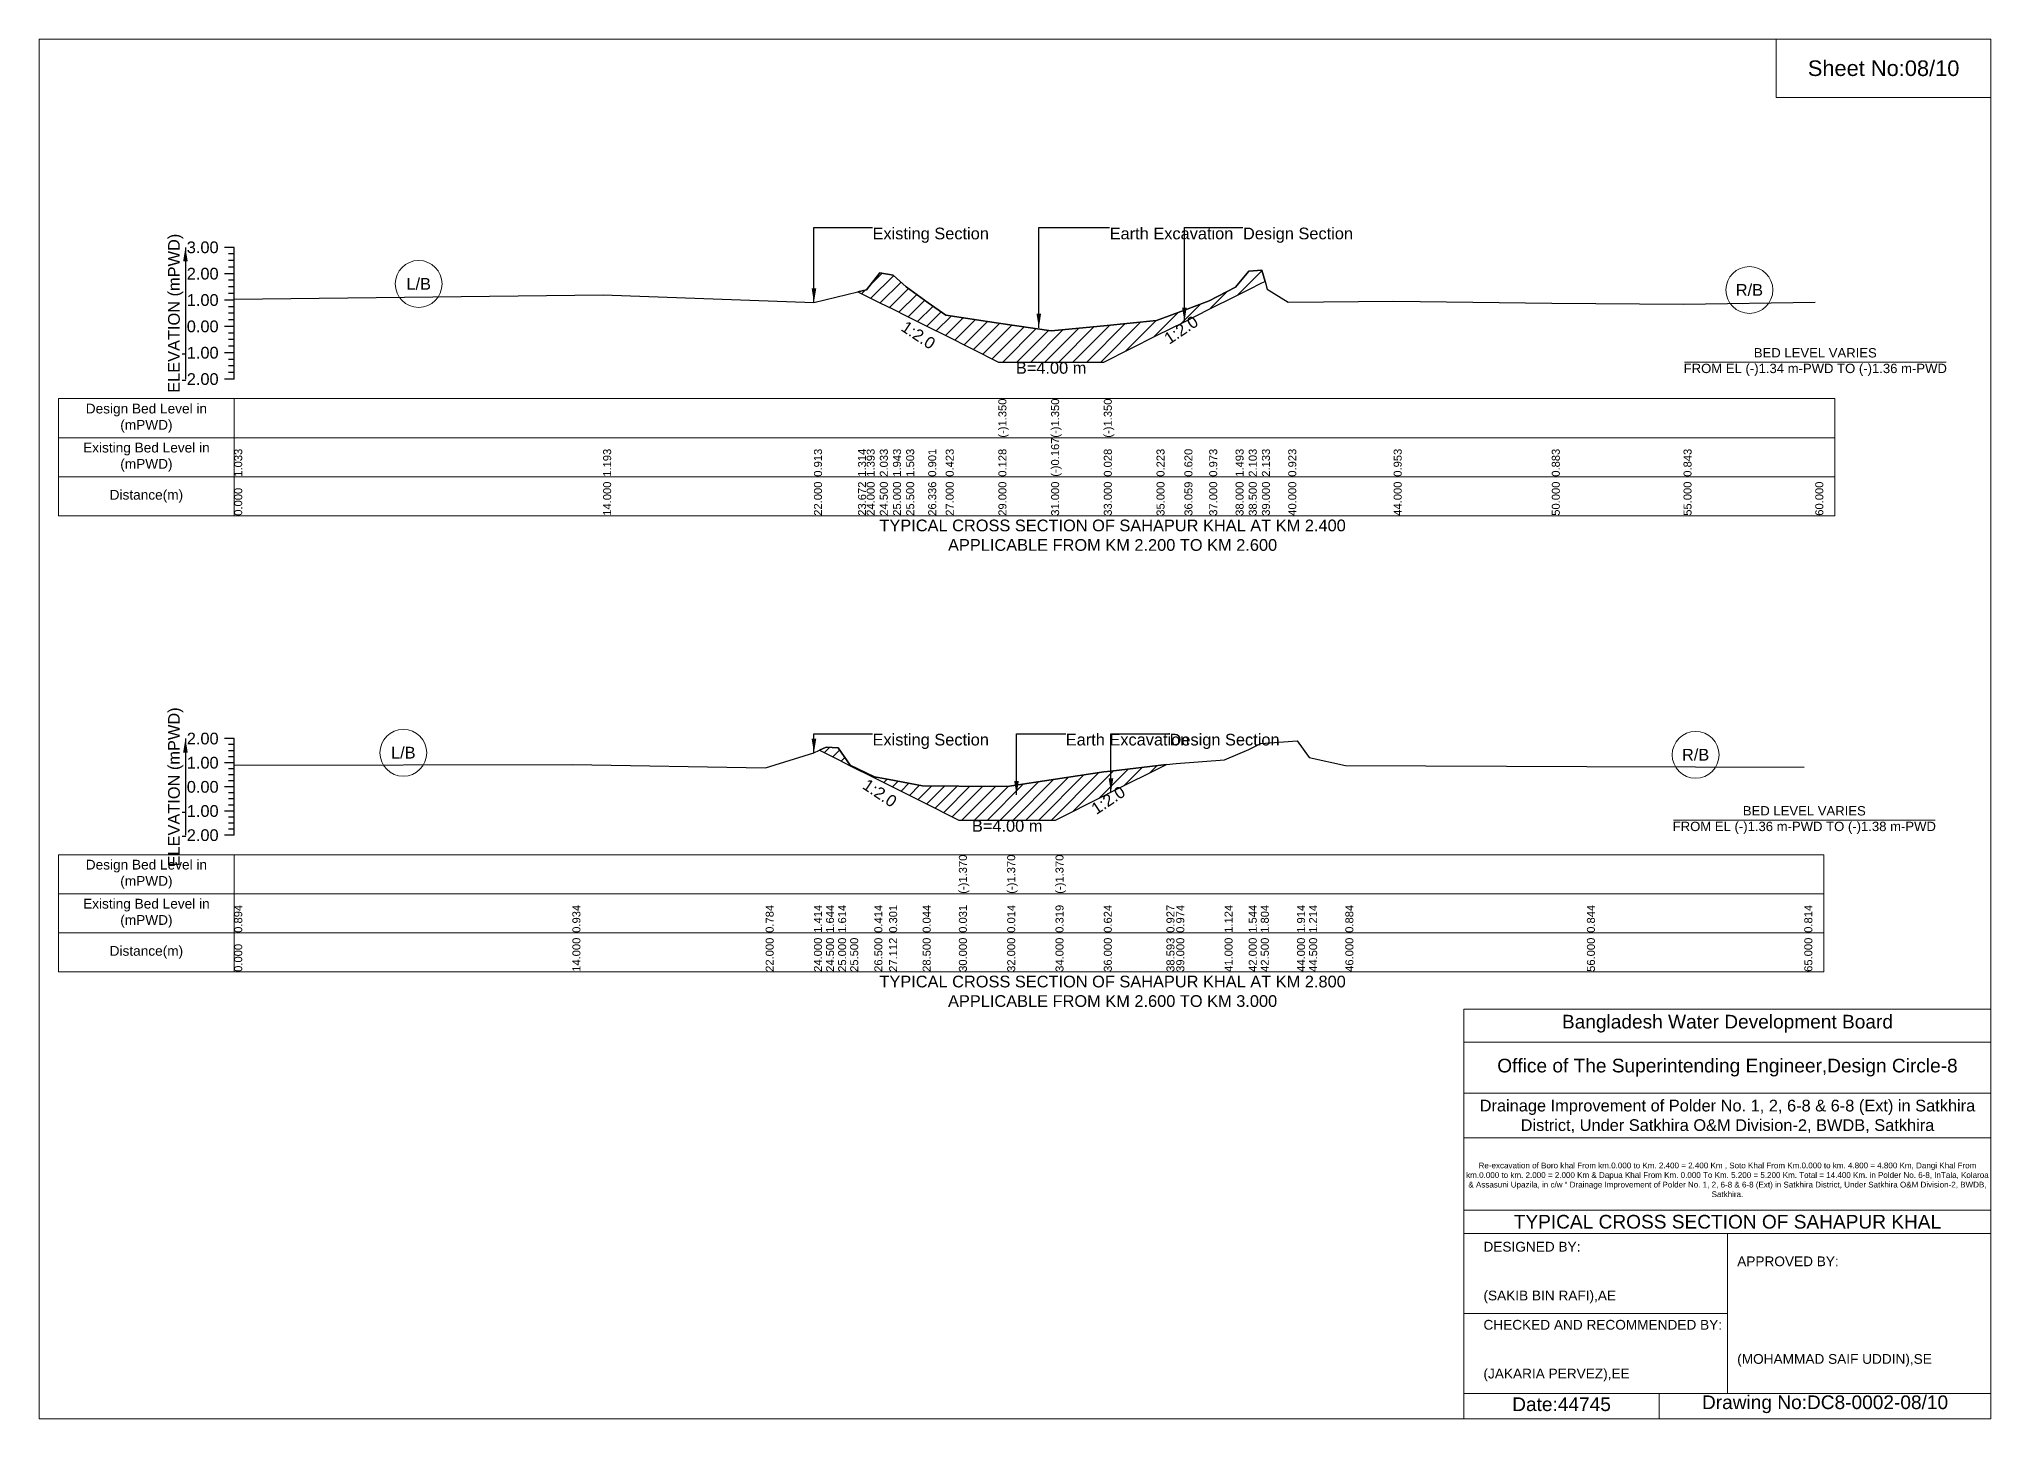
# Model space of a CAD drawing. Header units: inches. Extents: x 91000 to 208000, y -5656 to 20000.
# Drawn here: x 170000 to 178000, y 14344 to 20000 of the extents above; entities that cross this region are included whole.
import ezdxf

# ---------------------------------------------------------------- set-up
doc = ezdxf.new("R2010")
doc.units = ezdxf.units.IN
doc.header["$LTSCALE"] = 7
doc.header["$MEASUREMENT"] = 0
for name, color, linetype, lineweight in [('Cross section Data Border', 7, 'Continuous', 9), ('Cross Section Labels', 7, 'Continuous', 9), ('Existing_Bed_Level for Xsection', 7, 'Continuous', 25)]:
    doc.layers.add(name, color=color, linetype=linetype, lineweight=lineweight)
doc.styles.get("Standard").update_dxf_attribs({"font": 'arial.ttf'})
doc.dimstyles.get("Standard").update_dxf_attribs({"dimtxt": 0.18, "dimasz": 0.18, "dimexe": 0.18, "dimexo": 0.0625, "dimgap": 0.09, "dimtad": 0, "dimtih": 1, "dimtoh": 1, "dimdec": 4, "dimzin": 0, "dimdsep": 46, "dimtxsty": 'Standard', "dimcen": 0.09, "dimadec": 0, "dimazin": 0, "dimtfac": 1, "dimtdec": 4, "dimtofl": 0, "dimtmove": 0, "dimatfit": 3, "dimfxl": 1, "dimtolj": 1, "dimtzin": 0, "dimarcsym": 0})

msp = doc.modelspace()

# ---------------------------------------------------------------- hatches: boundary and pattern name
at = {"layer": 'Existing_Bed_Level for Xsection'}
h = msp.add_hatch(dxfattribs=at)
h.set_pattern_fill('ANSI31', color=256, scale=324, style=0)
h.paths.add_polyline_path([(173356.5, 18964), (173392, 18946.2), (173446, 18919.2), (173500, 18892.2), (173554, 18865.2), (173644.3, 18820.1), (173716, 18784.2), (173932, 18676.2), (174148, 18676.2), (174364, 18676.2), (174580, 18784.2), (174694.4, 18841.4), (174796, 18892.2), (174904, 18946.2), (174958, 18973.2), (175012, 19000.2), (175024.7, 19006.6), (175012, 19052.4), (174958, 19049.2), (174904, 18983.3), (174796, 18927.1), (174694.4, 18889), (174580, 18846.1), (174364, 18825.1), (174148, 18804), (173932, 18835.9), (173716, 18867.7), (173644.3, 18919.4), (173554, 18984.4), (173500, 19031.9), (173446, 19041.6), (173392, 18972.5)])
h = msp.add_hatch(dxfattribs=at)
h.set_pattern_fill('ANSI31', color=256, scale=297, style=0)
h.paths.add_polyline_path([(173198.3, 17084.8), (173225.5, 17071.2), (173275, 17046.5), (173324.5, 17021.7), (173423.5, 16972.2), (173484.1, 16941.9), (173621.5, 16873.2), (173770, 16799), (173968, 16799), (174166, 16799), (174364, 16898), (174393.4, 16912.7), (174620.7, 17026.3), (174393.4, 16999.8), (174364, 16996.4), (174166, 16966.2), (173968, 16936), (173770, 16937.7), (173621.5, 16939), (173484.1, 16964.4), (173423.5, 16975.6), (173324.5, 17023.1), (173275, 17094.4), (173225.5, 17097.4)])

# ---------------------------------------------------------------- linework, layer by layer
at = {"layer": 'Cross section Data Border'}
for points in [[(170080, 18526), (177360, 18526), (177360, 18046), (170080, 18046)], [(170080, 16656.6), (177315, 16656.6), (177315, 16176.6), (170080, 16176.6)]]:
    msp.add_lwpolyline(points, close=True, dxfattribs=at)
for points in [[(170800, 18526), (170800, 18046)], [(170080, 18366), (177360, 18366)], [(170080, 18206), (177360, 18206)], [(170800, 16656.6), (170800, 16176.6)], [(170080, 16496.6), (177315, 16496.6)], [(170080, 16336.6), (177315, 16336.6)]]:
    msp.add_lwpolyline(points, dxfattribs=at)
at = {"layer": 'Cross Section Labels'}
for points in [[(170000, 20000), (178000, 20000), (178000, 14344), (170000, 14344)], [(177120, 20000), (178000, 20000), (178000, 19760), (177120, 19760)]]:
    msp.add_lwpolyline(points, close=True, dxfattribs=at)
for points in [[(176744.2, 18676.2), (177815.8, 18676.2)], [(176699.2, 16799), (177770.8, 16799)], [(175840, 14344), (175840, 16024), (178000, 16024)], [(175840, 15888), (178000, 15888)], [(175840, 15680), (178000, 15680)], [(175840, 15496), (178000, 15496)], [(175840, 15200), (178000, 15200)], [(175840, 15104), (178000, 15104)], [(176920, 15104), (176920, 14448)], [(175840, 14776), (176920, 14776)], [(175840, 14448), (178000, 14448)], [(176640, 14448), (176640, 14344)]]:
    msp.add_lwpolyline(points, dxfattribs=at)
for centre in [(171556, 18996.2), (177010, 18971.4), (171493, 17074.6), (176789.5, 17066.2)]:
    msp.add_circle(centre, 96, dxfattribs=at)
at = {"layer": 'Existing_Bed_Level for Xsection'}
for points in [[(170800, 19146), (170760, 19146)], [(170800, 18606), (170800, 18714), (170800, 18822), (170800, 18930), (170800, 19038), (170800, 19146)], [(170800, 19119), (170776, 19119)], [(170800, 19092), (170776, 19092)], [(170800, 19065), (170776, 19065)], [(170800, 18933.6), (172312, 18950.9), (173176, 18920.6), (173356.5, 18964), (173392, 18972.5), (173446, 19041.6), (173500, 19031.9), (173554, 18984.4), (173644.3, 18919.4), (173716, 18867.7), (173932, 18835.9), (173932, 18835.9), (174148, 18804), (174148, 18804), (174364, 18825.1), (174364, 18825.1), (174580, 18846.1), (174694.4, 18889), (174796, 18927.1), (174904, 18983.3), (174958, 19049.2), (175012, 19052.4), (175024.7, 19006.6), (175033.6, 18974.6), (175120, 18921.7), (175552, 18925), (176200, 18917.4), (176740, 18913.1), (177280, 18921.7)], [(170800, 19038), (170760, 19038)], [(170800, 19011), (170776, 19011)], [(170800, 18984), (170776, 18984)], [(170800, 18930), (170760, 18930)], [(170800, 18957), (170776, 18957)], [(170800, 18903), (170776, 18903)], [(170800, 18822), (170760, 18822)], [(170800, 18876), (170776, 18876)], [(170800, 18849), (170776, 18849)], [(170800, 18795), (170776, 18795)], [(170800, 18768), (170776, 18768)], [(170800, 18741), (170776, 18741)], [(170800, 18714), (170760, 18714)], [(170800, 18687), (170776, 18687)], [(170800, 18660), (170776, 18660)], [(170800, 18606), (170760, 18606)], [(170800, 18633), (170776, 18633)], [(170800, 17132.6), (170760, 17132.6)], [(170800, 16736.6), (170800, 16835.6), (170800, 16934.6), (170800, 17033.6), (170800, 17132.6)], [(170800, 17023.1), (172186, 17027.1), (172978, 17012.2), (173176, 17074.6), (173198.3, 17084.8), (173225.5, 17097.4), (173275, 17094.4), (173324.5, 17023.1), (173423.5, 16975.6), (173484.1, 16964.4), (173621.5, 16939), (173770, 16937.7), (173770, 16937.7), (173968, 16936), (173968, 16936), (174166, 16966.2), (174166, 16966.2), (174364, 16996.4), (174393.4, 16999.8), (174620.7, 17026.3), (174661, 17031), (174859, 17045.9), (174958, 17087.5), (175007.5, 17113.2), (175156, 17124.1), (175205.5, 17054.8), (175354, 17022.1), (176344, 17018.2), (177235, 17015.2)], [(170800, 17107.9), (170776, 17107.9)], [(170800, 17083.1), (170776, 17083.1)], [(170800, 17058.4), (170776, 17058.4)], [(170800, 17033.6), (170760, 17033.6)], [(170800, 17008.9), (170776, 17008.9)], [(170800, 16984.1), (170776, 16984.1)], [(170800, 16934.6), (170760, 16934.6)], [(170800, 16959.4), (170776, 16959.4)], [(170800, 16909.9), (170776, 16909.9)], [(170800, 16885.1), (170776, 16885.1)], [(170800, 16835.6), (170760, 16835.6)], [(170800, 16860.4), (170776, 16860.4)], [(170800, 16810.9), (170776, 16810.9)], [(170800, 16736.6), (170760, 16736.6)], [(170800, 16786.1), (170776, 16786.1)], [(170800, 16761.4), (170776, 16761.4)]]:
    msp.add_lwpolyline(points, dxfattribs=at)
for points in [[(173356.5, 18964), (173392, 18946.2), (173446, 18919.2), (173500, 18892.2), (173554, 18865.2), (173644.3, 18820.1), (173716, 18784.2), (173932, 18676.2), (173932, 18676.2), (174148, 18676.2), (174148, 18676.2), (174364, 18676.2), (174364, 18676.2), (174580, 18784.2), (174694.4, 18841.4), (174796, 18892.2), (174904, 18946.2), (174958, 18973.2), (175012, 19000.2), (175024.7, 19006.6), (175024.7, 19006.6), (175024.7, 19006.6), (175012, 19052.4), (174958, 19049.2), (174904, 18983.3), (174796, 18927.1), (174694.4, 18889), (174580, 18846.1), (174364, 18825.1), (174364, 18825.1), (174148, 18804), (174148, 18804), (173932, 18835.9), (173932, 18835.9), (173716, 18867.7), (173644.3, 18919.4), (173554, 18984.4), (173500, 19031.9), (173446, 19041.6), (173392, 18972.5)], [(173198.3, 17084.8), (173198.3, 17084.8), (173225.5, 17071.2), (173275, 17046.5), (173324.5, 17021.7), (173423.5, 16972.2), (173484.1, 16941.9), (173621.5, 16873.2), (173770, 16799), (173770, 16799), (173968, 16799), (173968, 16799), (174166, 16799), (174166, 16799), (174364, 16898), (174393.4, 16912.7), (174620.7, 17026.3), (174393.4, 16999.8), (174364, 16996.4), (174166, 16966.2), (174166, 16966.2), (173968, 16936), (173968, 16936), (173770, 16937.7), (173770, 16937.7), (173621.5, 16939), (173484.1, 16964.4), (173423.5, 16975.6), (173324.5, 17023.1), (173275, 17094.4), (173225.5, 17097.4), (173198.3, 17084.8)]]:
    msp.add_lwpolyline(points, close=True, dxfattribs=at)

# ---------------------------------------------------------------- texts
at = {"layer": 'Cross section Data Border', "char_height": 40, "width": 640, "attachment_point": 5}
for s, insert in [('Design Bed Level in (mPWD)', (170440, 18446)), ('Existing Bed Level in (mPWD)', (170440, 18286)), ('Distance(m)', (170440, 18126)), ('Design Bed Level in (mPWD)', (170440, 16576.6)), ('Existing Bed Level in (mPWD)', (170440, 16416.6)), ('Distance(m)', (170440, 16256.6))]:
    msp.add_mtext(s, dxfattribs=dict(at, insert=insert))
at = {"layer": 'Cross Section Labels'}
for s, insert, char_height, attachment_point in [('Sheet No:08/10', (177560, 19880), 64, 5), ('Existing Section', (173416, 19227), 48, 1), ('Earth Excavation', (174388, 19227), 48, 1), ('Design Section', (174934.4, 19227), 48, 1), ('L/B', (171556, 18996.2), 48, 5), ('R/B', (177010, 18971.4), 48, 5), ('BED LEVEL VARIES ^JFROM EL (-)1.34 m-PWD TO (-)1.36 m-PWD', (177280, 18676.2), 38.4, 5), ('B=4.00 m', (174148, 18676.2), 48, 2), ('TYPICAL CROSS SECTION OF SAHAPUR KHAL AT KM 2.400^JAPPLICABLE FROM KM 2.200 TO KM 2.600', (174400, 17966), 48, 5), ('Existing Section', (173416, 17152.4), 48, 1), ('Earth Excavation', (174208, 17152.4), 48, 1), ('Design Section', (174633.4, 17152.4), 48, 1), ('L/B', (171493, 17074.6), 48, 5), ('R/B', (176789.5, 17066.2), 48, 5), ('BED LEVEL VARIES ^JFROM EL (-)1.36 m-PWD TO (-)1.38 m-PWD', (177235, 16799), 38.4, 5), ('B=4.00 m', (173968, 16799), 48, 2), ('TYPICAL CROSS SECTION OF SAHAPUR KHAL AT KM 2.800^JAPPLICABLE FROM KM 2.600 TO KM 3.000', (174400, 16096.6), 48, 5), ('Bangladesh Water Development Board', (176920, 15964), 56, 5), ('Office of The Superintending Engineer,Design Circle-8', (176920, 15784), 56, 5)]:
    msp.add_mtext(s, dxfattribs=dict(at, insert=insert, char_height=char_height, attachment_point=attachment_point))
at = {"layer": 'Cross Section Labels', "char_height": 48, "attachment_point": 2}
for insert, rotation in [((173617.3, 18806.6), 326.30993), ((174667.4, 18827.9), 33.69007), ((173459.4, 16929.5), 326.30993), ((174368.6, 16900.3), 33.69007)]:
    msp.add_mtext('1:2.0', dxfattribs=dict(at, insert=insert, rotation=rotation))
at = {"layer": 'Cross Section Labels'}
for s, insert, char_height, width, attachment_point in [('Drainage Improvement of Polder No. 1, 2, 6-8 & 6-8 (Ext) in Satkhira District, Under Satkhira O&M Division-2, BWDB, Satkhira', (176920, 15584), 48, 2240, 5), ('Re-excavation of Boro khal From km.0.000 to Km. 2.400 = 2.400 Km , Soto Khal From Km.0.000 to km. 4.800 = 4.800 Km, Dangi Khal From km.0.000 to km. 2.000 = 2.000 Km & Dapua Khal From Km. 0.000 To Km. 5.200 = 5.200 Km. Total = 14.400 Km. in Polder No. 6-8, InTala, Kolaroa & Assasuni Upazila, in c/w “ Drainage Improvement of Polder No. 1, 2, 6-8 & 6-8 (Ext) in Satkhira District, Under Satkhira O&M Division-2, BWDB, Satkhira.', (176920, 15324), 23.565, 2160, 5), ('TYPICAL CROSS SECTION OF SAHAPUR KHAL', (176920, 15152), 56, 2240, 5), ('DESIGNED BY:^J^J^J(SAKIB BIN RAFI),AE', (175920, 14944), 40, 1120, 4), ('APPROVED BY:^J^J^J^J^J^J(MOHAMMAD SAIF UDDIN),SE', (176960, 14784), 40, 1120, 4), ('CHECKED AND RECOMMENDED BY:^J^J^J(JAKARIA PERVEZ),EE', (175920, 14624), 40, 1120, 4), ('Date:44745', (176240, 14404), 56, 1120, 5), ('Drawing No:DC8-0002-08/10', (177320, 14404), 56, 1760, 5)]:
    msp.add_mtext(s, dxfattribs=dict(at, insert=insert, char_height=char_height, width=width, attachment_point=attachment_point))
at = {"layer": 'Existing_Bed_Level for Xsection', "rotation": 90}
for s, insert, char_height, attachment_point in [('ELEVATION (mPWD)', (170560, 18876), 48, 5), ('(-)1.350', (173932, 18366), 32.8, 1), ('(-)1.350', (174148, 18366), 32.8, 1), ('(-)1.350', (174364, 18366), 32.8, 1), ('(-)0.167', (174148, 18206), 32.8, 1), ('1.033', (170800, 18206), 32.8, 1), ('1.193', (172312, 18206), 32.8, 1), ('0.913', (173176, 18206), 32.8, 1), ('1.314', (173356.5, 18206), 32.8, 1), ('1.393', (173392, 18206), 32.8, 1), ('2.033', (173446, 18206), 32.8, 1), ('1.943', (173500, 18206), 32.8, 1), ('1.503', (173554, 18206), 32.8, 1), ('0.901', (173644.3, 18206), 32.8, 1), ('0.423', (173716, 18206), 32.8, 1), ('0.128', (173932, 18206), 32.8, 1), ('0.028', (174364, 18206), 32.8, 1), ('0.223', (174580, 18206), 32.8, 1), ('0.620', (174694.4, 18206), 32.8, 1), ('0.973', (174796, 18206), 32.8, 1), ('1.493', (174904, 18206), 32.8, 1), ('2.103', (174958, 18206), 32.8, 1), ('2.133', (175012, 18206), 32.8, 1), ('0.923', (175120, 18206), 32.8, 1), ('0.953', (175552, 18206), 32.8, 1), ('0.883', (176200, 18206), 32.8, 1), ('0.843', (176740, 18206), 32.8, 1), ('14.000', (172312, 18046), 32.8, 1), ('22.000', (173176, 18046), 32.8, 1), ('23.672', (173356.5, 18046), 32.8, 1), ('24.000', (173392, 18046), 32.8, 1), ('24.500', (173446, 18046), 32.8, 1), ('25.000', (173500, 18046), 32.8, 1), ('25.500', (173554, 18046), 32.8, 1), ('26.336', (173644.3, 18046), 32.8, 1), ('27.000', (173716, 18046), 32.8, 1), ('29.000', (173932, 18046), 32.8, 1), ('31.000', (174148, 18046), 32.8, 1), ('33.000', (174364, 18046), 32.8, 1), ('35.000', (174580, 18046), 32.8, 1), ('36.059', (174694.4, 18046), 32.8, 1), ('37.000', (174796, 18046), 32.8, 1), ('38.000', (174904, 18046), 32.8, 1), ('38.500', (174958, 18046), 32.8, 1), ('39.000', (175012, 18046), 32.8, 1), ('40.000', (175120, 18046), 32.8, 1), ('44.000', (175552, 18046), 32.8, 1), ('50.000', (176200, 18046), 32.8, 1), ('55.000', (176740, 18046), 32.8, 1), ('60.000', (177280, 18046), 32.8, 1), ('0.000', (170800, 18046), 32.8, 1), ('ELEVATION (mPWD)', (170560, 16934.6), 48, 5), ('(-)1.370', (173770, 16496.6), 32.8, 1), ('(-)1.370', (173968, 16496.6), 32.8, 1), ('(-)1.370', (174166, 16496.6), 32.8, 1), ('0.894', (170800, 16336.6), 32.8, 1), ('0.934', (172186, 16336.6), 32.8, 1), ('0.784', (172978, 16336.6), 32.8, 1), ('1.414', (173176, 16336.6), 32.8, 1), ('1.644', (173225.5, 16336.6), 32.8, 1), ('1.614', (173275, 16336.6), 32.8, 1), ('0.414', (173423.5, 16336.6), 32.8, 1), ('0.301', (173484.1, 16336.6), 32.8, 1), ('0.044', (173621.5, 16336.6), 32.8, 1), ('0.031', (173770, 16336.6), 32.8, 1), ('0.014', (173968, 16336.6), 32.8, 1), ('0.319', (174166, 16336.6), 32.8, 1), ('0.624', (174364, 16336.6), 32.8, 1), ('0.927', (174620.7, 16336.6), 32.8, 1), ('0.974', (174661, 16336.6), 32.8, 1), ('1.124', (174859, 16336.6), 32.8, 1), ('1.544', (174958, 16336.6), 32.8, 1), ('1.804', (175007.5, 16336.6), 32.8, 1), ('1.914', (175156, 16336.6), 32.8, 1), ('1.214', (175205.5, 16336.6), 32.8, 1), ('0.884', (175354, 16336.6), 32.8, 1), ('0.844', (176344, 16336.6), 32.8, 1), ('0.814', (177235, 16336.6), 32.8, 1), ('0.000', (170800, 16176.6), 32.8, 1), ('14.000', (172186, 16176.6), 32.8, 1), ('22.000', (172978, 16176.6), 32.8, 1), ('24.000', (173176, 16176.6), 32.8, 1), ('24.500', (173225.5, 16176.6), 32.8, 1), ('25.000', (173275, 16176.6), 32.8, 1), ('25.500', (173324.5, 16176.6), 32.8, 1), ('26.500', (173423.5, 16176.6), 32.8, 1), ('27.112', (173484.1, 16176.6), 32.8, 1), ('28.500', (173621.5, 16176.6), 32.8, 1), ('30.000', (173770, 16176.6), 32.8, 1), ('32.000', (173968, 16176.6), 32.8, 1), ('34.000', (174166, 16176.6), 32.8, 1), ('36.000', (174364, 16176.6), 32.8, 1), ('38.593', (174620.7, 16176.6), 32.8, 1), ('39.000', (174661, 16176.6), 32.8, 1), ('41.000', (174859, 16176.6), 32.8, 1), ('42.000', (174958, 16176.6), 32.8, 1), ('42.500', (175007.5, 16176.6), 32.8, 1), ('44.000', (175156, 16176.6), 32.8, 1), ('44.500', (175205.5, 16176.6), 32.8, 1), ('46.000', (175354, 16176.6), 32.8, 1), ('56.000', (176344, 16176.6), 32.8, 1), ('65.000', (177235, 16176.6), 32.8, 1)]:
    msp.add_mtext(s, dxfattribs=dict(at, insert=insert, char_height=char_height, attachment_point=attachment_point))
at = {"layer": 'Existing_Bed_Level for Xsection', "char_height": 48, "attachment_point": 6}
for s, insert in [('3.00', (170736, 19146)), ('2.00', (170736, 19038)), ('1.00', (170736, 18930)), ('0.00', (170736, 18822)), ('-1.00', (170736, 18714)), ('-2.00', (170736, 18606)), ('2.00', (170736, 17132.6)), ('1.00', (170736, 17033.6)), ('0.00', (170736, 16934.6)), ('-1.00', (170736, 16835.6)), ('-2.00', (170736, 16736.6))]:
    msp.add_mtext(s, dxfattribs=dict(at, insert=insert))

# ---------------------------------------------------------------- leaders
at = {"layer": 'Cross Section Labels', "annotation_type": 0, "has_hookline": 1, "hookline_direction": 0}
for points, text_width in [([(173176, 18920.6), (173176, 19227), (173415.9, 19227)], 467.2), ([(174097.6, 18816.6), (174097.6, 19227), (174387.9, 19227)], 497), ([(174694.4, 18841.4), (174694.4, 19227), (174934.3, 19227)], 441.2), ([(173176, 17074.6), (173176, 17152.4), (173415.9, 17152.4)], 467.2), ([(174006.2, 16901.7), (174006.2, 17152.4), (174207.9, 17152.4)], 497), ([(174393.4, 16912.7), (174393.4, 17152.4), (174633.3, 17152.4)], 441.2)]:
    msp.add_leader(points, dimstyle='Standard', override={"dimasz": 57.6}, dxfattribs=dict(at, text_width=text_width))
at = {"layer": 'Existing_Bed_Level for Xsection'}
for points in [[(170600, 19146), (170600, 18606)], [(170600, 17132.6), (170600, 16736.6)]]:
    msp.add_leader(points, dimstyle='Standard', override={"dimasz": 57.6}, dxfattribs=at)

doc.saveas('drawing.dxf')
